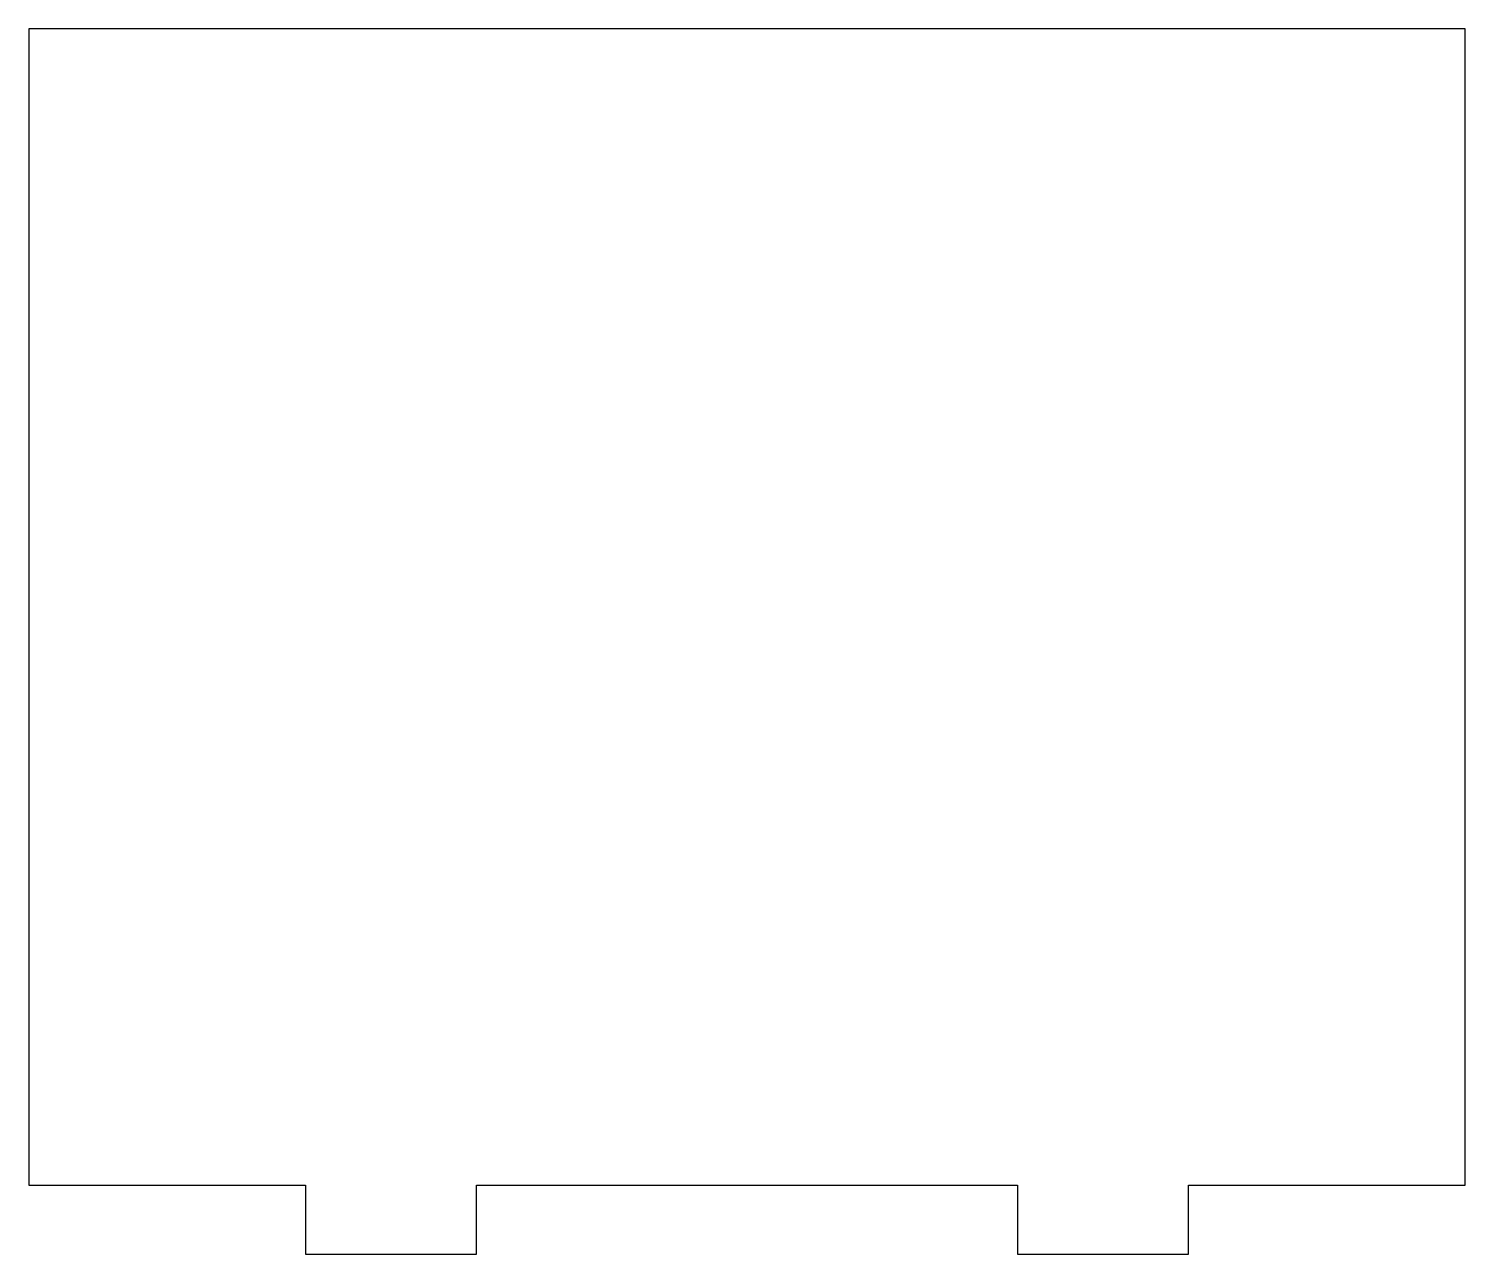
# Model space of a CAD drawing. Extents: x 2207 to 2560, y -67 to 234.
import ezdxf

# ---------------------------------------------------------------- set-up
doc = ezdxf.new("R2010")
doc.units = 0
doc.layers.add('菲林', color=11, linetype='Continuous')

msp = doc.modelspace()

# ---------------------------------------------------------------- linework, layer by layer
at = {"layer": '菲林'}
msp.add_lwpolyline([(2559.55, 234.17), (2206.55, 234.17), (2206.55, -49.83), (2274.55, -49.83), (2274.55, -66.83), (2316.55, -66.83), (2316.55, -49.83), (2449.55, -49.83), (2449.55, -66.83), (2491.55, -66.83), (2491.55, -49.83), (2559.55, -49.83)], close=True, dxfattribs=at)

doc.saveas('drawing.dxf')
